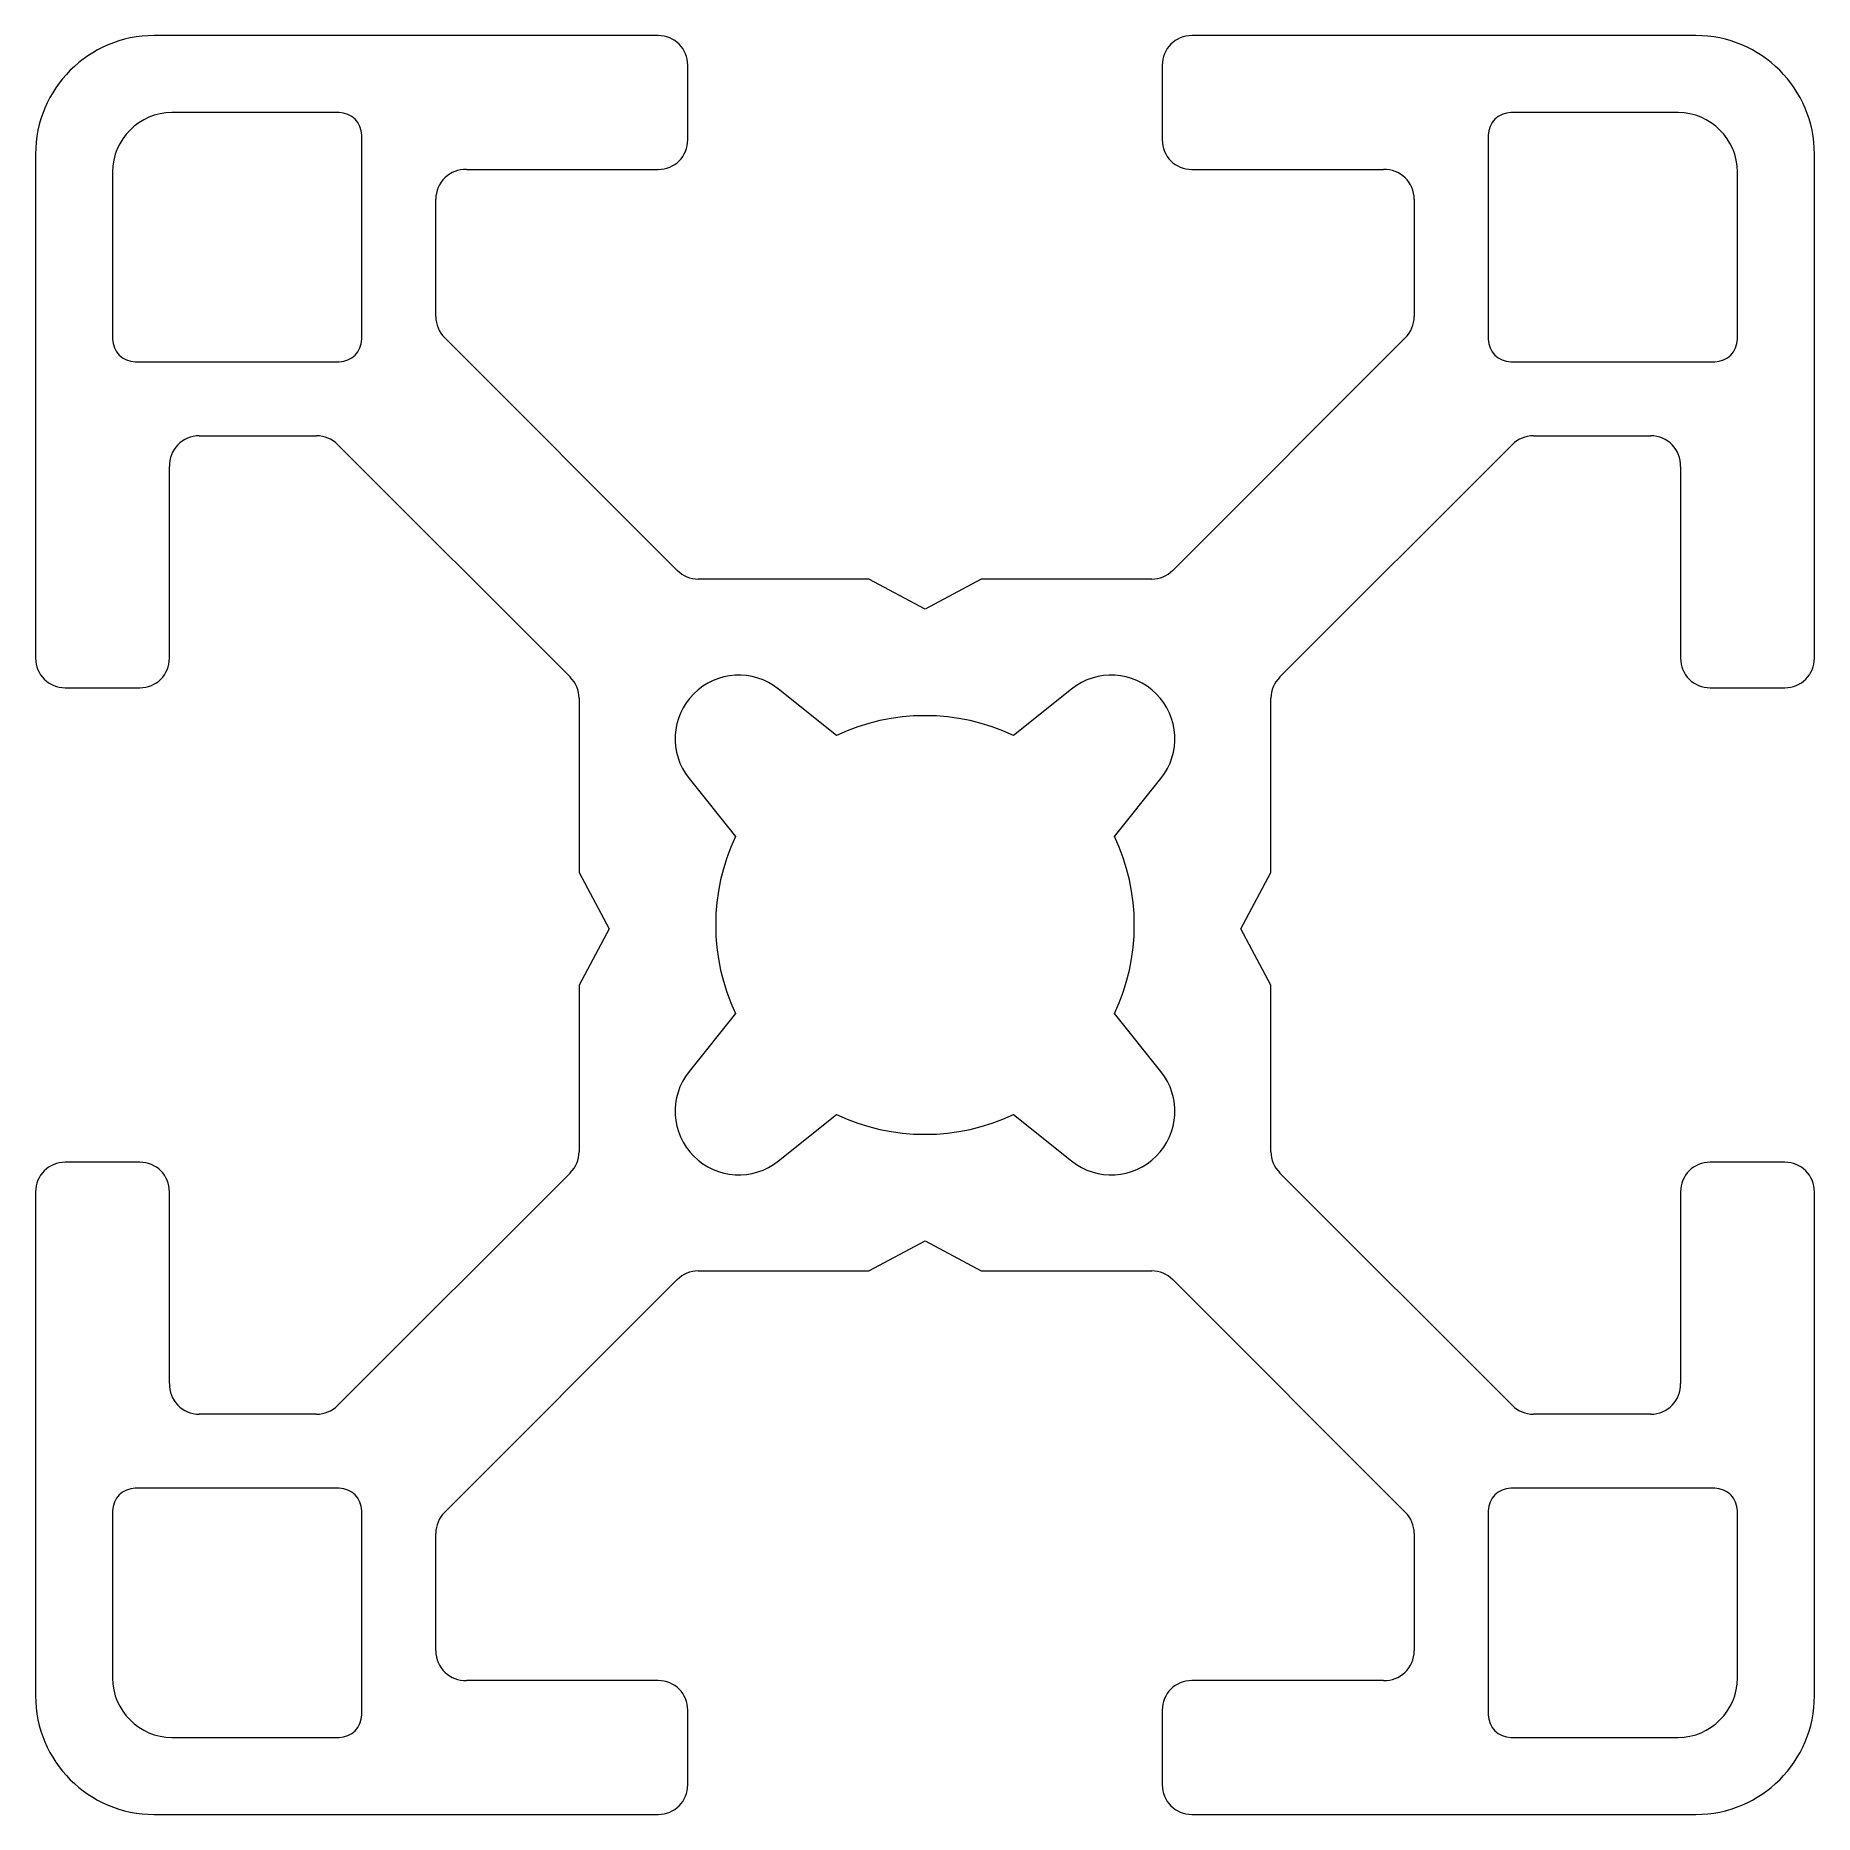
# Model space of a CAD drawing. Header units: millimetres. Extents: x -15 to 15, y -15 to 15.
import ezdxf

# ---------------------------------------------------------------- set-up
doc = ezdxf.new("R2010")
doc.units = ezdxf.units.MM

msp = doc.modelspace()

# ---------------------------------------------------------------- linework, layer by layer
at = {"color": 7, "linetype": 'Continuous', "lineweight": 15}
for p, q in [((-4.5, 15), (-13, 15)), ((13, 15), (4.5, 15)), ((-4, 13.242), (-4, 14.5)), ((4, 14.5), (4, 13.242)), ((-9.881, 13.7), (-12.7, 13.7)), ((12.7, 13.7), (9.881, 13.7)), ((-9.5, 9.88), (-9.5, 13.319)), ((9.5, 13.319), (9.5, 9.88)), ((-15, 13), (-15, 4.5)), ((15, 4.5), (15, 13)), ((-13.7, 12.7), (-13.7, 9.881)), ((-7.733, 12.742), (-4.5, 12.742)), ((4.5, 12.742), (7.733, 12.742)), ((13.7, 9.881), (13.7, 12.7)), ((-8.25, 10.26), (-8.25, 12.243)), ((8.25, 12.243), (8.25, 10.26)), ((-4.178, 5.981), (-8.104, 9.907)), ((8.104, 9.907), (4.178, 5.981)), ((-13.319, 9.5), (-9.88, 9.5)), ((9.88, 9.5), (13.319, 9.5)), ((-12.243, 8.25), (-10.26, 8.25)), ((-9.907, 8.104), (-5.981, 4.178)), ((5.981, 4.178), (9.907, 8.104)), ((10.26, 8.25), (12.243, 8.25)), ((-12.742, 4.5), (-12.742, 7.733)), ((12.742, 7.733), (12.742, 4.5)), ((-0.95, 5.835), (-3.824, 5.835)), ((0, 5.325), (-0.95, 5.835)), ((0.95, 5.835), (0, 5.325)), ((3.824, 5.835), (0.95, 5.835)), ((-14.5, 4), (-13.242, 4)), ((-1.494, 3.198), (-2.473, 3.98)), ((2.473, 3.98), (1.494, 3.198)), ((13.242, 4), (14.5, 4)), ((-5.835, 3.824), (-5.835, 0.887)), ((5.835, 0.887), (5.835, 3.824)), ((-3.98, 2.473), (-3.198, 1.494)), ((3.198, 1.494), (3.98, 2.473)), ((-5.835, 0.887), (-5.325, -0.062)), ((5.325, -0.062), (5.835, 0.887)), ((-5.325, -0.062), (-5.835, -1.012)), ((5.835, -1.012), (5.325, -0.062)), ((-5.835, -1.012), (-5.835, -3.824)), ((5.835, -3.824), (5.835, -1.012)), ((-3.198, -1.494), (-3.98, -2.473)), ((3.98, -2.473), (3.198, -1.494)), ((-2.473, -3.98), (-1.494, -3.198)), ((1.494, -3.198), (2.473, -3.98)), ((-13.242, -4), (-14.5, -4)), ((-5.981, -4.178), (-9.907, -8.104)), ((9.907, -8.104), (5.981, -4.178)), ((14.5, -4), (13.242, -4)), ((-15, -4.5), (-15, -13)), ((-12.742, -7.733), (-12.742, -4.5)), ((12.742, -4.5), (12.742, -7.733)), ((15, -13), (15, -4.5)), ((-0.95, -5.835), (0, -5.325)), ((0, -5.325), (0.95, -5.835)), ((-8.104, -9.907), (-4.178, -5.981)), ((-3.824, -5.835), (-0.95, -5.835)), ((0.95, -5.835), (3.824, -5.835)), ((4.178, -5.981), (8.104, -9.907)), ((-10.26, -8.25), (-12.243, -8.25)), ((12.243, -8.25), (10.26, -8.25)), ((-9.88, -9.5), (-13.319, -9.5)), ((13.319, -9.5), (9.88, -9.5)), ((-13.7, -9.881), (-13.7, -12.7)), ((-9.5, -13.319), (-9.5, -9.88)), ((9.5, -9.88), (9.5, -13.319)), ((13.7, -12.7), (13.7, -9.881)), ((-8.25, -12.243), (-8.25, -10.26)), ((8.25, -10.26), (8.25, -12.243)), ((-4.5, -12.742), (-7.733, -12.742)), ((7.733, -12.742), (4.5, -12.742)), ((-4, -14.5), (-4, -13.242)), ((4, -13.242), (4, -14.5)), ((-12.7, -13.7), (-9.881, -13.7)), ((9.881, -13.7), (12.7, -13.7)), ((-13, -15), (-4.5, -15)), ((4.5, -15), (13, -15))]:
    msp.add_line(p, q, dxfattribs=at)
for centre, radius, start, end in [((-13, 13), 2, 90, 180), ((-4.5, 14.5), 0.5, 0, 90), ((4.5, 14.5), 0.5, 90, 180), ((13, 13), 2, 360, 90), ((-12.7, 12.7), 1, 90, 180), ((-9.881, 13.319), 0.381, 0, 90), ((9.881, 13.319), 0.381, 90, 180), ((12.7, 12.7), 1, 0, 90), ((-4.5, 13.242), 0.5, 270, 0), ((4.5, 13.242), 0.5, 180, 270), ((-7.75, 12.243), 0.5, 88, 180), ((7.75, 12.243), 0.5, 0, 92), ((-7.75, 10.26), 0.5, 180, 225), ((7.75, 10.26), 0.5, 315, 360), ((-13.319, 9.881), 0.381, 180, 270), ((-9.88, 9.88), 0.38, 270, 0), ((9.88, 9.88), 0.38, 180, 270), ((13.319, 9.881), 0.381, 270, 360), ((-12.243, 7.75), 0.5, 90, 182), ((-10.26, 7.75), 0.5, 45, 90), ((10.26, 7.75), 0.5, 90, 135), ((12.243, 7.75), 0.5, 358, 90), ((-3.824, 6.335), 0.5, 225, 270), ((3.824, 6.335), 0.5, 270, 315), ((-14.5, 4.5), 0.5, 180, 270), ((-13.242, 4.5), 0.5, 270, 0), ((13.242, 4.5), 0.5, 180, 270), ((14.5, 4.5), 0.5, 270, 360), ((-3.142, 3.142), 1.072, 51.3939, 218.6061), ((3.142, 3.142), 1.072, 321.3939, 128.6061), ((-6.335, 3.824), 0.5, 0, 45), ((6.335, 3.824), 0.5, 135, 180), ((0, 0), 3.53, 64.9572, 115.0428), ((0, 0), 3.53, 154.9572, 205.0428), ((0, 0), 3.53, 334.9572, 25.0428), ((-3.142, -3.142), 1.072, 141.3939, 308.6061), ((3.142, -3.142), 1.072, 231.3939, 38.6061), ((0, 0), 3.53, 244.9572, 295.0428), ((-6.335, -3.824), 0.5, 315, 360), ((6.335, -3.824), 0.5, 180, 225), ((-14.5, -4.5), 0.5, 90, 180), ((-13.242, -4.5), 0.5, 360, 90), ((13.242, -4.5), 0.5, 90, 180), ((14.5, -4.5), 0.5, 360, 90), ((-3.824, -6.335), 0.5, 90, 135), ((3.824, -6.335), 0.5, 45, 90), ((-12.243, -7.75), 0.5, 178, 270), ((12.243, -7.75), 0.5, 270, 2), ((-10.26, -7.75), 0.5, 270, 315), ((10.26, -7.75), 0.5, 225, 270), ((-13.319, -9.881), 0.381, 90, 180), ((-9.88, -9.88), 0.38, 360, 90), ((9.88, -9.88), 0.38, 90, 180), ((13.319, -9.881), 0.381, 360, 90), ((-7.75, -10.26), 0.5, 135, 180), ((7.75, -10.26), 0.5, 0, 45), ((-7.75, -12.243), 0.5, 180, 272), ((7.75, -12.243), 0.5, 268, 360), ((-12.7, -12.7), 1, 180, 270), ((-4.5, -13.242), 0.5, 360, 90), ((4.5, -13.242), 0.5, 90, 180), ((12.7, -12.7), 1, 270, 0), ((-13, -13), 2, 180, 270), ((13, -13), 2, 270, 360), ((-9.881, -13.319), 0.381, 270, 360), ((9.881, -13.319), 0.381, 180, 270), ((-4.5, -14.5), 0.5, 270, 0), ((4.5, -14.5), 0.5, 180, 270)]:
    msp.add_arc(centre, radius, start, end, dxfattribs=at)

doc.saveas('drawing.dxf')
